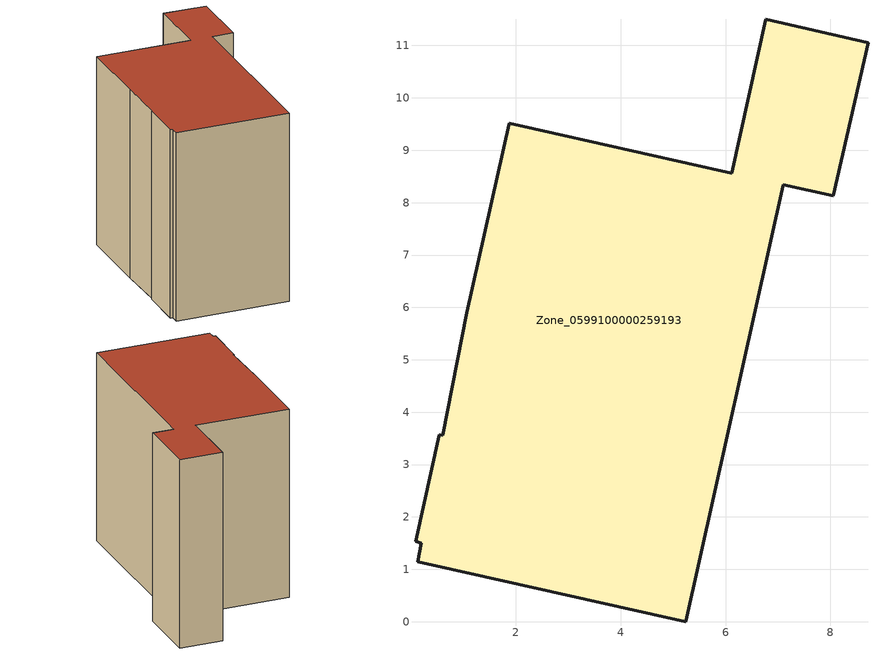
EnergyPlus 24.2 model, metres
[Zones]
Zone_0599100000259193
 floor ground (C_G): 7.1,8.34 5.24,0 0.12,1.14 0.19,1.5 0.08,1.53 0.54,3.57 0.6,3.56 1.06,5.9 1.87,9.52 6.12,8.56 6.77,11.5 8.72,11.05 8.06,8.13 z0
 wall outside (C_F): 6.12,8.56 1.87,9.52 1.06,5.9 0.6,3.56 0.54,3.57 0.08,1.53 0.19,1.5 0.12,1.14 5.24,0 7.1,8.34 8.06,8.13 8.72,11.05 6.77,11.5 6.12,8.56 z0:8.86
 roof outside (C_R): 1.06,5.9 0.6,3.56 0.54,3.57 0.08,1.53 0.19,1.5 0.12,1.14 5.24,0 7.1,8.34 8.06,8.13 8.72,11.05 6.77,11.5 6.12,8.56 1.87,9.52 z8.86
[BUILDING]
Pand.0599100000259193: North Axis=0; Terrain=City; Loads Convergence Tolerance Value=0.04; Temperature Convergence Tolerance Value=0.4; Solar Distribution=FullExterior; Maximum Number of Warmup Days=25; Minimum Number of Warmup Days=1
[Site:Location]
Rotterdam.The.Hague.AP_ZH_NLD Design_Conditions: Latitude=51.96; Longitude=4.45; Time Zone=1; Elevation=-4.5
[SITE:GROUNDTEMPERATURE:BUILDINGSURFACE]
18, 18, 18, 18, 18, 18, 18, 18, 18, 18, 18, 18
[MATERIAL] Thermal Absorptance=0.9; Solar Absorptance=0.7; Visible Absorptance=0.7
Name | Roughness | Thickness | Conductivity | Density | Specific Heat
G.TC.1975-1991 | MediumSmooth | 0.15 | 0.288461 | 540 | 1210
F.TC.1975-1991 | Rough | 0.3 | 0.230769 | 1920 | 840
R.TC.1975-1991 | MediumRough | 0.2 | 0.153846 | 1500 | 1000
[CONSTRUCTION]
C_G: G.TC.1975-1991
C_F: F.TC.1975-1991
C_R: R.TC.1975-1991
[ZONE]
Zone_0599100000259193: Type=1; Multiplier=1; Ceiling Height=Autocalculate; Volume=Autocalculate; Floor Area=autocalculate; Part of Total Floor Area=Yes
[ZONEINFILTRATION:DESIGNFLOWRATE]
Infil_Zone_0599100000259193: Zone or ZoneList or Space or SpaceList=Zone_0599100000259193; Schedule=AlwaysOn; Design Flow Rate Calculation Method=Flow/Area; Flow Rate per Floor Area=0.003; Constant Term Coefficient=1; Temperature Term Coefficient=0; Velocity Term Coefficient=0; Velocity Squared Term Coefficient=0
[HVACTEMPLATE:ZONE:IDEALLOADSAIRSYSTEM]
Zone_0599100000259193: Maximum Heating Supply Air Temperature=50; Minimum Cooling Supply Air Temperature=13; Maximum Heating Supply Air Humidity Ratio=0.0156; Minimum Cooling Supply Air Humidity Ratio=0.0077; Heating Limit=NoLimit; Cooling Limit=NoLimit; Dehumidification Control Type=ConstantSensibleHeatRatio; Cooling Sensible Heat Ratio=0.7; Dehumidification Setpoint=60; Humidification Control Type=None; Humidification Setpoint=30; Outdoor Air Method=None; Outdoor Air Flow Rate per Person=0.00944; Outdoor Air Flow Rate per Zone Floor Area=0; Outdoor Air Flow Rate per Zone=0; Demand Controlled Ventilation Type=None; Outdoor Air Economizer Type=NoEconomizer; Heat Recovery Type=None; Sensible Heat Recovery Effectiveness=0.7; Latent Heat Recovery Effectiveness=0.65
[ZONECONTROL:THERMOSTAT]
ThermostatControl_Zone_0599100000259193: Zone or ZoneList=Zone_0599100000259193; Control Type Schedule=DualSetpointControlType; Control 1=Thermostat_Zone_0599100000259193; Temperature Difference Between Cutout And Setpoint=0
[THERMOSTATSETPOINT:DUALSETPOINT]
Thermostat_Zone_0599100000259193: Heating Setpoint Temperature Schedule=HeatingSetpoint_Zone_0599100000259193; Cooling Setpoint Temperature Schedule=CoolingSetpoint_Zone_0599100000259193
[SCHEDULE:COMPACT]
HeatingSetpoint_Zone_0599100000259193: Through: 12/31, For: AllDays, Until: 24:00, 21
CoolingSetpoint_Zone_0599100000259193: Through: 12/31, For: AllDays, Until: 24:00, 24
DualSetpointControlType: Through: 12/31, For: AllDays, Until: 24:00, 4
AlwaysOn: Through: 12/31, For: AllDays, Until: 24:00, 1
